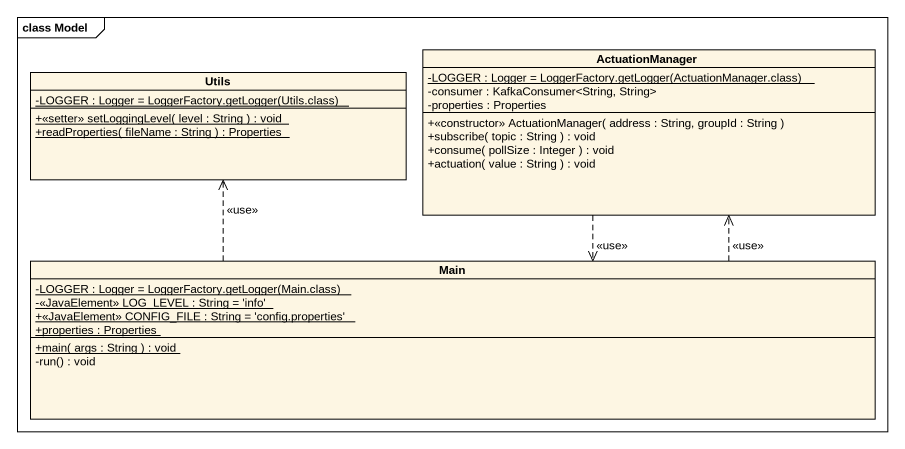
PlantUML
@startuml
mainframe class Model
hide circle
hide empty members
skinparam classAttributeIconSize 0
class Utils {
  {static} {field} -LOGGER : Logger = LoggerFactory.getLogger(Utils.class)
  {static} +<<setter>> setLoggingLevel( level : String ) : void
  {static} +readProperties( fileName : String ) : Properties
}
class ActuationManager {
  {static} {field} -LOGGER : Logger = LoggerFactory.getLogger(ActuationManager.class)
  -consumer : KafkaConsumer<String, String>
  -properties : Properties
  +<<constructor>> ActuationManager( address : String, groupId : String )
  +subscribe( topic : String ) : void
  +consume( pollSize : Integer ) : void
  +actuation( value : String ) : void
}
class Main {
  {static} {field} -LOGGER : Logger = LoggerFactory.getLogger(Main.class)
  {static} -<<JavaElement>> LOG_LEVEL : String = 'info'
  {static} +<<JavaElement>> CONFIG_FILE : String = 'config.properties'
  {static} +properties : Properties
  {static} +main( args : String ) : void
  -run() : void
}
ActuationManager ..> Main : <<use>>
Main .up.> Utils : <<use>>
Main .up.> ActuationManager : <<use>>
@enduml
